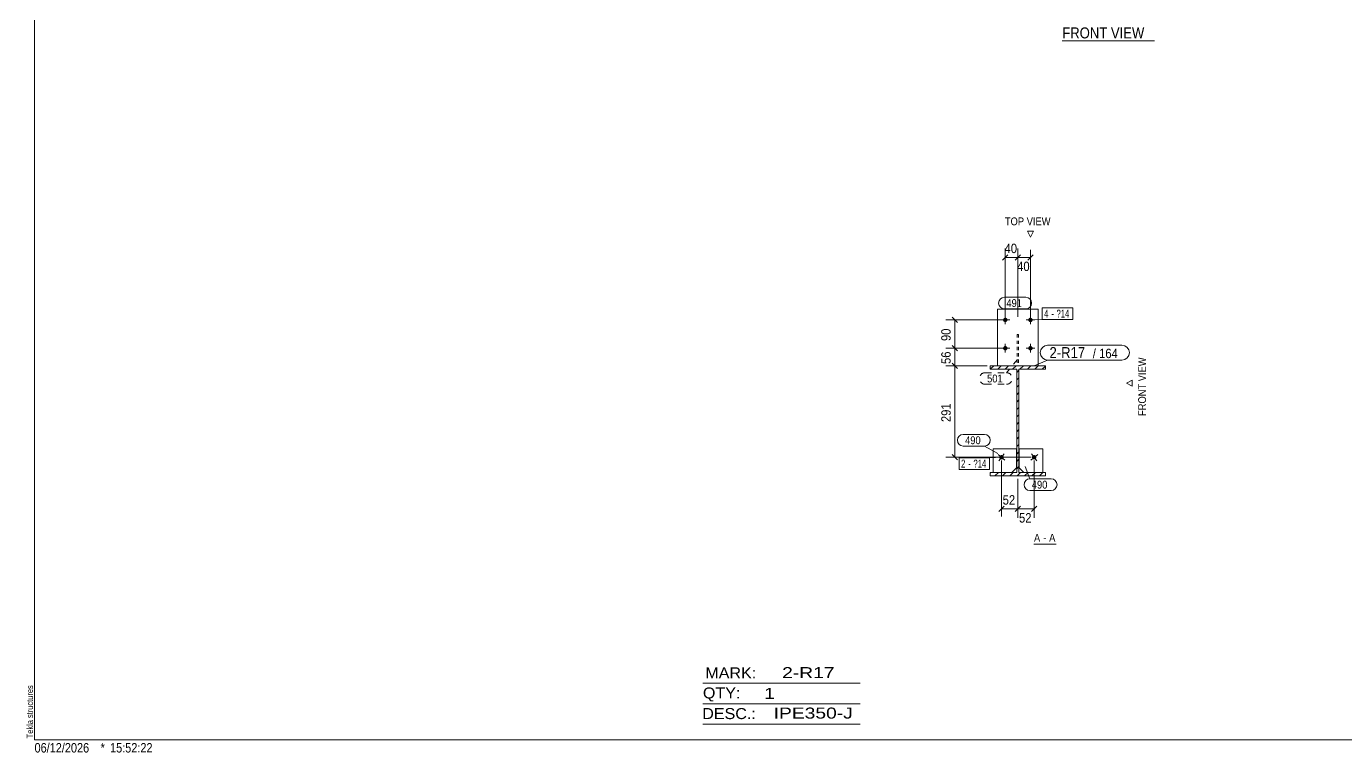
# Model space of a CAD drawing. Header units: millimetres. Extents: x 2 to 825, y 1 to 579.
# Drawn here: x 2.4 to 421.9, y 1 to 232 of the extents above; entities that cross this region are included whole.
import ezdxf

# ---------------------------------------------------------------- set-up
doc = ezdxf.new("R2010")
doc.units = ezdxf.units.MM
for name, pattern in [('XKITLINE00', [0]), ('XKITLINE01', [4, 1, -1, 1, -1]), ('XKITLINE02', [4, 2, -2])]:
    doc.linetypes.add(name, pattern=pattern)
for name, color, linetype, lineweight in [('Bolt', 3, 'Continuous', 0), ('BoltMark', 7, 'Continuous', 0), ('Dimensions', 7, 'Continuous', 0), ('DrawingSheet', 5, 'Continuous', 0), ('OtherObjectType', 7, 'Continuous', 0), ('Part', 2, 'Continuous', 0), ('PartMark', 7, 'Continuous', 0)]:
    doc.layers.add(name, color=color, linetype=linetype, lineweight=lineweight)
doc.styles.add('ARIAL', font='ARIAL.TTF')
doc.styles.add('ARIAL_NARROW', font='ARIALN.TTF')

# ---------------------------------------------------------------- blocks, each defined once
blk = doc.blocks.new('*A1')
at = {"layer": 'Part', "color": 7, "linetype": 'XKITLINE00', "lineweight": 0}
for p, q in [((308.89, 122.9), (309.99, 124)), ((308.89, 122.9), (308.89, 122.9)), ((311.25, 122.9), (312.35, 124)), ((313.61, 122.9), (314.71, 124)), ((315.96, 122.9), (317.06, 124)), ((317.29, 121.87), (317.99, 122.57)), ((318.32, 122.9), (319.42, 124)), ((320.68, 122.9), (321.78, 124)), ((323.04, 122.9), (324.14, 124)), ((325.39, 122.9), (326.39, 123.9)), ((317.29, 119.52), (317.99, 120.22)), ((317.29, 117.16), (317.99, 117.86)), ((317.29, 114.8), (317.99, 115.5)), ((317.29, 112.44), (317.99, 113.14)), ((317.29, 110.09), (317.99, 110.79)), ((317.29, 107.73), (317.99, 108.43)), ((317.29, 105.37), (317.99, 106.07)), ((317.29, 103.01), (317.99, 103.71)), ((317.29, 100.66), (317.99, 101.36)), ((317.29, 98.3), (317.99, 99)), ((317.29, 95.94), (317.99, 96.64)), ((317.29, 93.59), (317.99, 94.29)), ((308.89, 89.9), (309.09, 90.1)), ((310.35, 89), (311.45, 90.1)), ((312.71, 89), (313.81, 90.1)), ((315.07, 89), (316.17, 90.1)), ((317.29, 91.23), (317.99, 91.93)), ((317.42, 89), (318.52, 90.1)), ((319.78, 89), (320.88, 90.1)), ((322.14, 89), (323.24, 90.1)), ((324.5, 89), (325.6, 90.1))]:
    blk.add_line(p, q, dxfattribs=at)
blk = doc.blocks.new('*A146')
at = {"layer": 'Bolt'}
blk.add_hatch(color=3, dxfattribs=at).paths.add_polyline_path([(322.44, 95.48), (322.47, 95.49), (322.5, 95.51), (322.53, 95.53), (322.56, 95.54), (322.59, 95.56), (322.62, 95.57), (322.66, 95.58), (322.69, 95.59), (322.72, 95.59), (322.76, 95.6), (322.79, 95.6), (322.83, 95.6), (322.86, 95.6), (322.9, 95.6), (322.93, 95.6), (322.96, 95.59), (323, 95.58), (323.03, 95.58), (323.06, 95.57), (323.1, 95.55), (323.13, 95.54), (323.16, 95.53), (323.19, 95.51), (323.22, 95.49), (323.25, 95.47), (323.27, 95.45), (323.3, 95.43), (323.33, 95.41), (323.35, 95.38), (323.37, 95.36), (323.4, 95.33), (323.42, 95.3), (323.43, 95.28), (323.45, 95.25), (323.47, 95.22), (323.48, 95.18), (323.5, 95.15), (323.51, 95.12), (323.52, 95.09), (323.53, 95.05), (323.53, 95.02), (323.54, 94.99), (323.54, 94.95), (323.54, 94.92), (323.54, 94.88), (323.54, 94.85), (323.54, 94.82), (323.53, 94.78), (323.53, 94.75), (323.52, 94.71), (323.51, 94.68), (323.5, 94.65), (323.48, 94.62), (323.47, 94.59), (323.45, 94.56), (323.43, 94.53), (323.41, 94.5), (323.39, 94.47), (323.37, 94.44), (323.35, 94.42), (323.32, 94.39), (323.3, 94.37), (323.27, 94.35), (323.24, 94.33), (323.22, 94.31), (323.19, 94.29), (323.16, 94.28), (323.12, 94.26), (323.09, 94.25), (323.06, 94.24), (323.03, 94.23), (322.99, 94.22), (322.96, 94.21), (322.93, 94.21), (322.89, 94.2), (322.86, 94.2), (322.82, 94.2), (322.79, 94.2), (322.76, 94.21), (322.72, 94.21), (322.69, 94.22), (322.65, 94.23), (322.62, 94.24), (322.59, 94.25), (322.56, 94.26), (322.53, 94.28), (322.5, 94.29), (322.47, 94.31), (322.44, 94.33), (322.41, 94.35), (322.38, 94.37), (322.36, 94.4), (322.33, 94.42), (322.31, 94.45), (322.29, 94.47), (322.27, 94.5), (322.25, 94.53), (322.23, 94.56), (322.22, 94.59), (322.2, 94.62), (322.19, 94.65), (322.18, 94.68), (322.17, 94.72), (322.16, 94.75), (322.15, 94.78), (322.15, 94.82), (322.14, 94.85), (322.14, 94.89), (322.14, 94.92), (322.14, 94.96), (322.15, 94.99), (322.15, 95.02), (322.16, 95.06), (322.17, 95.09), (322.18, 95.12), (322.19, 95.16), (322.2, 95.19), (322.22, 95.22), (322.23, 95.25), (322.25, 95.28), (322.27, 95.31), (322.29, 95.33), (322.31, 95.36), (322.34, 95.39), (322.36, 95.41), (322.39, 95.43), (322.41, 95.45)], flags=17)
at = {"layer": 'Bolt', "color": 3, "linetype": 'XKITLINE00', "lineweight": 0}
for p, q in [((321.74, 94.04), (323.95, 95.76)), ((321.98, 96.01), (323.7, 93.8))]:
    blk.add_line(p, q, dxfattribs=at)
blk = doc.blocks.new('*A147')
at = {"layer": 'Bolt'}
blk.add_hatch(color=3, dxfattribs=at).paths.add_polyline_path([(311.99, 94.37), (311.96, 94.39), (311.94, 94.42), (311.91, 94.44), (311.89, 94.47), (311.87, 94.5), (311.85, 94.53), (311.83, 94.56), (311.82, 94.59), (311.8, 94.62), (311.79, 94.65), (311.78, 94.68), (311.77, 94.71), (311.76, 94.75), (311.75, 94.78), (311.75, 94.82), (311.74, 94.85), (311.74, 94.88), (311.74, 94.92), (311.74, 94.95), (311.75, 94.99), (311.75, 95.02), (311.76, 95.05), (311.77, 95.09), (311.78, 95.12), (311.79, 95.15), (311.8, 95.18), (311.82, 95.22), (311.83, 95.25), (311.85, 95.28), (311.87, 95.3), (311.89, 95.33), (311.91, 95.36), (311.93, 95.38), (311.96, 95.41), (311.98, 95.43), (312.01, 95.45), (312.04, 95.47), (312.07, 95.49), (312.1, 95.51), (312.13, 95.53), (312.16, 95.54), (312.19, 95.55), (312.22, 95.57), (312.25, 95.58), (312.29, 95.58), (312.32, 95.59), (312.36, 95.6), (312.39, 95.6), (312.42, 95.6), (312.46, 95.6), (312.49, 95.6), (312.53, 95.6), (312.56, 95.59), (312.59, 95.59), (312.63, 95.58), (312.66, 95.57), (312.69, 95.56), (312.72, 95.54), (312.76, 95.53), (312.79, 95.51), (312.82, 95.49), (312.84, 95.48), (312.87, 95.45), (312.9, 95.43), (312.92, 95.41), (312.95, 95.39), (312.97, 95.36), (312.99, 95.33), (313.01, 95.31), (313.03, 95.28), (313.05, 95.25), (313.07, 95.22), (313.08, 95.19), (313.1, 95.16), (313.11, 95.12), (313.12, 95.09), (313.13, 95.06), (313.13, 95.02), (313.14, 94.99), (313.14, 94.96), (313.14, 94.92), (313.14, 94.89), (313.14, 94.85), (313.14, 94.82), (313.13, 94.78), (313.13, 94.75), (313.12, 94.72), (313.11, 94.68), (313.1, 94.65), (313.08, 94.62), (313.07, 94.59), (313.05, 94.56), (313.03, 94.53), (313.02, 94.5), (313, 94.47), (312.97, 94.45), (312.95, 94.42), (312.93, 94.4), (312.9, 94.37), (312.87, 94.35), (312.85, 94.33), (312.82, 94.31), (312.79, 94.29), (312.76, 94.28), (312.73, 94.26), (312.7, 94.25), (312.66, 94.24), (312.63, 94.23), (312.6, 94.22), (312.56, 94.21), (312.53, 94.21), (312.5, 94.2), (312.46, 94.2), (312.43, 94.2), (312.39, 94.2), (312.36, 94.21), (312.32, 94.21), (312.29, 94.22), (312.26, 94.23), (312.22, 94.24), (312.19, 94.25), (312.16, 94.26), (312.13, 94.28), (312.1, 94.29), (312.07, 94.31), (312.04, 94.33), (312.01, 94.35)], flags=17)
at = {"layer": 'Bolt', "color": 3, "linetype": 'XKITLINE00', "lineweight": 0}
for p, q in [((313.55, 94.04), (311.34, 95.76)), ((311.58, 93.8), (313.3, 96.01))]:
    blk.add_line(p, q, dxfattribs=at)
blk = doc.blocks.new('*A148')
at = {"layer": 'Bolt'}
for points in [[(314.34, 138.57), (314.34, 138.53), (314.33, 138.5), (314.33, 138.47), (314.32, 138.43), (314.31, 138.4), (314.3, 138.37), (314.29, 138.33), (314.28, 138.3), (314.26, 138.27), (314.24, 138.24), (314.22, 138.21), (314.2, 138.19), (314.18, 138.16), (314.16, 138.13), (314.14, 138.11), (314.11, 138.08), (314.09, 138.06), (314.06, 138.04), (314.03, 138.02), (314, 138), (313.97, 137.98), (313.94, 137.97), (313.91, 137.96), (313.88, 137.94), (313.85, 137.93), (313.81, 137.92), (313.78, 137.92), (313.75, 137.91), (313.71, 137.91), (313.68, 137.9), (313.64, 137.9), (313.61, 137.9), (313.57, 137.91), (313.54, 137.91), (313.51, 137.92), (313.47, 137.92), (313.44, 137.93), (313.41, 137.94), (313.37, 137.96), (313.34, 137.97), (313.31, 137.98), (313.28, 138), (313.25, 138.02), (313.23, 138.04), (313.2, 138.06), (313.17, 138.08), (313.15, 138.11), (313.12, 138.13), (313.1, 138.16), (313.08, 138.19), (313.06, 138.21), (313.04, 138.24), (313.03, 138.27), (313.01, 138.3), (313, 138.33), (312.98, 138.37), (312.97, 138.4), (312.96, 138.43), (312.96, 138.47), (312.95, 138.5), (312.95, 138.53), (312.94, 138.57), (312.94, 138.6), (312.94, 138.64), (312.95, 138.67), (312.95, 138.7), (312.96, 138.74), (312.96, 138.77), (312.97, 138.81), (312.98, 138.84), (313, 138.87), (313.01, 138.9), (313.03, 138.93), (313.04, 138.96), (313.06, 138.99), (313.08, 139.02), (313.1, 139.05), (313.12, 139.07), (313.15, 139.1), (313.17, 139.12), (313.2, 139.14), (313.23, 139.16), (313.25, 139.18), (313.28, 139.2), (313.31, 139.22), (313.34, 139.24), (313.37, 139.25), (313.41, 139.26), (313.44, 139.27), (313.47, 139.28), (313.51, 139.29), (313.54, 139.29), (313.57, 139.3), (313.61, 139.3), (313.64, 139.3), (313.68, 139.3), (313.71, 139.3), (313.75, 139.29), (313.78, 139.29), (313.81, 139.28), (313.85, 139.27), (313.88, 139.26), (313.91, 139.25), (313.94, 139.24), (313.97, 139.22), (314, 139.2), (314.03, 139.18), (314.06, 139.16), (314.09, 139.14), (314.11, 139.12), (314.14, 139.1), (314.16, 139.07), (314.18, 139.05), (314.2, 139.02), (314.22, 138.99), (314.24, 138.96), (314.26, 138.93), (314.28, 138.9), (314.29, 138.87), (314.3, 138.84), (314.31, 138.81), (314.32, 138.77), (314.33, 138.74), (314.33, 138.7), (314.34, 138.67), (314.34, 138.64), (314.34, 138.6)], [(322.34, 138.57), (322.34, 138.53), (322.33, 138.5), (322.33, 138.47), (322.32, 138.43), (322.31, 138.4), (322.3, 138.37), (322.29, 138.33), (322.28, 138.3), (322.26, 138.27), (322.24, 138.24), (322.22, 138.21), (322.2, 138.19), (322.18, 138.16), (322.16, 138.13), (322.14, 138.11), (322.11, 138.08), (322.09, 138.06), (322.06, 138.04), (322.03, 138.02), (322, 138), (321.97, 137.98), (321.94, 137.97), (321.91, 137.96), (321.88, 137.94), (321.85, 137.93), (321.81, 137.92), (321.78, 137.92), (321.75, 137.91), (321.71, 137.91), (321.68, 137.9), (321.64, 137.9), (321.61, 137.9), (321.57, 137.91), (321.54, 137.91), (321.51, 137.92), (321.47, 137.92), (321.44, 137.93), (321.41, 137.94), (321.37, 137.96), (321.34, 137.97), (321.31, 137.98), (321.28, 138), (321.25, 138.02), (321.23, 138.04), (321.2, 138.06), (321.17, 138.08), (321.15, 138.11), (321.12, 138.13), (321.1, 138.16), (321.08, 138.19), (321.06, 138.21), (321.04, 138.24), (321.03, 138.27), (321.01, 138.3), (321, 138.33), (320.98, 138.37), (320.97, 138.4), (320.96, 138.43), (320.96, 138.47), (320.95, 138.5), (320.95, 138.53), (320.94, 138.57), (320.94, 138.6), (320.94, 138.64), (320.95, 138.67), (320.95, 138.7), (320.96, 138.74), (320.96, 138.77), (320.97, 138.81), (320.98, 138.84), (321, 138.87), (321.01, 138.9), (321.03, 138.93), (321.04, 138.96), (321.06, 138.99), (321.08, 139.02), (321.1, 139.05), (321.12, 139.07), (321.15, 139.1), (321.17, 139.12), (321.2, 139.14), (321.23, 139.16), (321.25, 139.18), (321.28, 139.2), (321.31, 139.22), (321.34, 139.24), (321.37, 139.25), (321.41, 139.26), (321.44, 139.27), (321.47, 139.28), (321.51, 139.29), (321.54, 139.29), (321.57, 139.3), (321.61, 139.3), (321.64, 139.3), (321.68, 139.3), (321.71, 139.3), (321.75, 139.29), (321.78, 139.29), (321.81, 139.28), (321.85, 139.27), (321.88, 139.26), (321.91, 139.25), (321.94, 139.24), (321.97, 139.22), (322, 139.2), (322.03, 139.18), (322.06, 139.16), (322.09, 139.14), (322.11, 139.12), (322.14, 139.1), (322.16, 139.07), (322.18, 139.05), (322.2, 139.02), (322.22, 138.99), (322.24, 138.96), (322.26, 138.93), (322.28, 138.9), (322.29, 138.87), (322.3, 138.84), (322.31, 138.81), (322.32, 138.77), (322.33, 138.74), (322.33, 138.7), (322.34, 138.67), (322.34, 138.64), (322.34, 138.6)], [(314.34, 129.57), (314.34, 129.53), (314.33, 129.5), (314.33, 129.47), (314.32, 129.43), (314.31, 129.4), (314.3, 129.37), (314.29, 129.33), (314.28, 129.3), (314.26, 129.27), (314.24, 129.24), (314.22, 129.21), (314.2, 129.19), (314.18, 129.16), (314.16, 129.13), (314.14, 129.11), (314.11, 129.08), (314.09, 129.06), (314.06, 129.04), (314.03, 129.02), (314, 129), (313.97, 128.98), (313.94, 128.97), (313.91, 128.96), (313.88, 128.94), (313.85, 128.93), (313.81, 128.92), (313.78, 128.92), (313.75, 128.91), (313.71, 128.91), (313.68, 128.9), (313.64, 128.9), (313.61, 128.9), (313.57, 128.91), (313.54, 128.91), (313.51, 128.92), (313.47, 128.92), (313.44, 128.93), (313.41, 128.94), (313.37, 128.96), (313.34, 128.97), (313.31, 128.98), (313.28, 129), (313.25, 129.02), (313.23, 129.04), (313.2, 129.06), (313.17, 129.08), (313.15, 129.11), (313.12, 129.13), (313.1, 129.16), (313.08, 129.19), (313.06, 129.21), (313.04, 129.24), (313.03, 129.27), (313.01, 129.3), (313, 129.33), (312.98, 129.37), (312.97, 129.4), (312.96, 129.43), (312.96, 129.47), (312.95, 129.5), (312.95, 129.53), (312.94, 129.57), (312.94, 129.6), (312.94, 129.64), (312.95, 129.67), (312.95, 129.7), (312.96, 129.74), (312.96, 129.77), (312.97, 129.81), (312.98, 129.84), (313, 129.87), (313.01, 129.9), (313.03, 129.93), (313.04, 129.96), (313.06, 129.99), (313.08, 130.02), (313.1, 130.05), (313.12, 130.07), (313.15, 130.1), (313.17, 130.12), (313.2, 130.14), (313.23, 130.16), (313.25, 130.18), (313.28, 130.2), (313.31, 130.22), (313.34, 130.24), (313.37, 130.25), (313.41, 130.26), (313.44, 130.27), (313.47, 130.28), (313.51, 130.29), (313.54, 130.29), (313.57, 130.3), (313.61, 130.3), (313.64, 130.3), (313.68, 130.3), (313.71, 130.3), (313.75, 130.29), (313.78, 130.29), (313.81, 130.28), (313.85, 130.27), (313.88, 130.26), (313.91, 130.25), (313.94, 130.24), (313.97, 130.22), (314, 130.2), (314.03, 130.18), (314.06, 130.16), (314.09, 130.14), (314.11, 130.12), (314.14, 130.1), (314.16, 130.07), (314.18, 130.05), (314.2, 130.02), (314.22, 129.99), (314.24, 129.96), (314.26, 129.93), (314.28, 129.9), (314.29, 129.87), (314.3, 129.84), (314.31, 129.81), (314.32, 129.77), (314.33, 129.74), (314.33, 129.7), (314.34, 129.67), (314.34, 129.64), (314.34, 129.6)], [(322.34, 129.57), (322.34, 129.53), (322.33, 129.5), (322.33, 129.47), (322.32, 129.43), (322.31, 129.4), (322.3, 129.37), (322.29, 129.33), (322.28, 129.3), (322.26, 129.27), (322.24, 129.24), (322.22, 129.21), (322.2, 129.19), (322.18, 129.16), (322.16, 129.13), (322.14, 129.11), (322.11, 129.08), (322.09, 129.06), (322.06, 129.04), (322.03, 129.02), (322, 129), (321.97, 128.98), (321.94, 128.97), (321.91, 128.96), (321.88, 128.94), (321.85, 128.93), (321.81, 128.92), (321.78, 128.92), (321.75, 128.91), (321.71, 128.91), (321.68, 128.9), (321.64, 128.9), (321.61, 128.9), (321.57, 128.91), (321.54, 128.91), (321.51, 128.92), (321.47, 128.92), (321.44, 128.93), (321.41, 128.94), (321.37, 128.96), (321.34, 128.97), (321.31, 128.98), (321.28, 129), (321.25, 129.02), (321.23, 129.04), (321.2, 129.06), (321.17, 129.08), (321.15, 129.11), (321.12, 129.13), (321.1, 129.16), (321.08, 129.19), (321.06, 129.21), (321.04, 129.24), (321.03, 129.27), (321.01, 129.3), (321, 129.33), (320.98, 129.37), (320.97, 129.4), (320.96, 129.43), (320.96, 129.47), (320.95, 129.5), (320.95, 129.53), (320.94, 129.57), (320.94, 129.6), (320.94, 129.64), (320.95, 129.67), (320.95, 129.7), (320.96, 129.74), (320.96, 129.77), (320.97, 129.81), (320.98, 129.84), (321, 129.87), (321.01, 129.9), (321.03, 129.93), (321.04, 129.96), (321.06, 129.99), (321.08, 130.02), (321.1, 130.05), (321.12, 130.07), (321.15, 130.1), (321.17, 130.12), (321.2, 130.14), (321.23, 130.16), (321.25, 130.18), (321.28, 130.2), (321.31, 130.22), (321.34, 130.24), (321.37, 130.25), (321.41, 130.26), (321.44, 130.27), (321.47, 130.28), (321.51, 130.29), (321.54, 130.29), (321.57, 130.3), (321.61, 130.3), (321.64, 130.3), (321.68, 130.3), (321.71, 130.3), (321.75, 130.29), (321.78, 130.29), (321.81, 130.28), (321.85, 130.27), (321.88, 130.26), (321.91, 130.25), (321.94, 130.24), (321.97, 130.22), (322, 130.2), (322.03, 130.18), (322.06, 130.16), (322.09, 130.14), (322.11, 130.12), (322.14, 130.1), (322.16, 130.07), (322.18, 130.05), (322.2, 130.02), (322.22, 129.99), (322.24, 129.96), (322.26, 129.93), (322.28, 129.9), (322.29, 129.87), (322.3, 129.84), (322.31, 129.81), (322.32, 129.77), (322.33, 129.74), (322.33, 129.7), (322.34, 129.67), (322.34, 129.64), (322.34, 129.6)]]:
    blk.add_hatch(color=3, dxfattribs=at).paths.add_polyline_path(points, flags=17)
at = {"layer": 'Bolt', "color": 3, "linetype": 'XKITLINE00', "lineweight": 0}
for p, q in [((315.04, 138.6), (312.24, 138.6)), ((313.64, 140), (313.64, 137.2)), ((323.04, 138.6), (320.24, 138.6)), ((321.64, 140), (321.64, 137.2)), ((313.64, 131), (313.64, 128.2)), ((321.64, 131), (321.64, 128.2)), ((315.04, 129.6), (312.24, 129.6)), ((323.04, 129.6), (320.24, 129.6))]:
    blk.add_line(p, q, dxfattribs=at)
blk = doc.blocks.new('*A149')
at = {"layer": 'Part', "color": 2, "linetype": 'XKITLINE00', "lineweight": 0}
for p, q in [((308.89, 122.9), (308.89, 124)), ((308.89, 124), (326.39, 124)), ((317.29, 122.9), (308.89, 122.9)), ((317.29, 90.1), (317.29, 122.9)), ((326.39, 122.9), (317.99, 122.9)), ((317.99, 122.9), (317.99, 90.1)), ((326.39, 124), (326.39, 122.9)), ((308.89, 89), (308.89, 90.1)), ((308.89, 90.1), (317.29, 90.1)), ((326.39, 89), (308.89, 89)), ((317.99, 90.1), (326.39, 90.1)), ((326.39, 90.1), (326.39, 89))]:
    blk.add_line(p, q, dxfattribs=at)
blk = doc.blocks.new('*A150')
at = {"layer": 'Part', "color": 2, "linetype": 'XKITLINE00', "lineweight": 0}
for p, q in [((318.04, 91.6), (318.04, 97.6)), ((318.04, 97.6), (325.54, 97.6)), ((325.54, 97.6), (325.54, 90.1)), ((319.54, 90.1), (318.04, 91.6))]:
    blk.add_line(p, q, dxfattribs=at)
at = {"layer": 'Part', "color": 7, "linetype": 'XKITLINE01', "lineweight": 0}
blk.add_line((325.54, 90.1), (319.54, 90.1), dxfattribs=at)
blk = doc.blocks.new('*A151')
at = {"layer": 'Part', "color": 2, "linetype": 'XKITLINE00', "lineweight": 0}
for p, q in [((317.24, 97.6), (309.74, 97.6)), ((309.74, 97.6), (309.74, 90.1)), ((317.24, 91.6), (317.24, 97.6)), ((315.74, 90.1), (317.24, 91.6))]:
    blk.add_line(p, q, dxfattribs=at)
at = {"layer": 'Part', "color": 7, "linetype": 'XKITLINE01', "lineweight": 0}
blk.add_line((309.74, 90.1), (315.74, 90.1), dxfattribs=at)
blk = doc.blocks.new('*A152')
at = {"layer": 'Part', "color": 7, "linetype": 'XKITLINE01', "lineweight": 0}
for p, q in [((317.89, 134), (317.39, 134)), ((317.39, 134), (317.39, 124)), ((317.89, 134), (317.89, 124)), ((317.89, 124), (317.39, 124))]:
    blk.add_line(p, q, dxfattribs=at)
blk = doc.blocks.new('*A153')
at = {"layer": 'Part', "color": 2, "linetype": 'XKITLINE00', "lineweight": 0}
for p, q in [((324.14, 142), (311.14, 142)), ((311.14, 142), (311.14, 124)), ((324.14, 124), (324.14, 142))]:
    blk.add_line(p, q, dxfattribs=at)
at = {"layer": 'Part', "color": 7, "linetype": 'XKITLINE01', "lineweight": 0}
blk.add_line((311.14, 124), (324.14, 124), dxfattribs=at)
blk = doc.blocks.new('*A163')
at = {"layer": 'DrawingSheet', "color": 5, "linetype": 'XKITLINE00', "lineweight": 0}
for p, q in [((5, 579), (5, 5)), ((5, 5), (825, 5))]:
    blk.add_line(p, q, dxfattribs=at)
at = {"layer": 'DrawingSheet', "color": 5, "style": 'ARIAL', "width": 0.85}
blk.add_text('Tekla structures', height=2, rotation=90, dxfattribs=at).set_placement((4.5, 5.5))
blk = doc.blocks.new('*A167')
at = {"layer": 'OtherObjectType', "color": 6, "linetype": 'XKITLINE00', "lineweight": 0}
for p, q in [((217.5, 23), (267.5, 23)), ((217.5, 16.5), (267.5, 16.5)), ((217.5, 10), (267.5, 10))]:
    blk.add_line(p, q, dxfattribs=at)
at = {"layer": 'OtherObjectType', "color": 6, "style": 'ARIAL_NARROW'}
for s, width, p in [('MARK:', 1.275, (218.27, 24.58)), ('2-R17', 1.525501, (242.69, 24.65)), ('QTY:', 1.275, (217.5, 18.19)), ('1', 1.525501, (236.99, 18.05)), ('DESC.:', 1.275, (217.29, 11.63)), ('IPE350-J', 1.525501, (240, 11.79))]:
    blk.add_text(s, height=3.5, dxfattribs=dict(at, width=width)).set_placement(p)
blk = doc.blocks.new('*A170')
at = {"layer": 'OtherObjectType', "color": 7, "style": 'ARIAL_NARROW', "width": 1.008832}
for s, p in [('06/12/2026', (4.99, 1)), ('*', (26, 1)), ('15:52:22', (29, 1))]:
    blk.add_text(s, height=3, dxfattribs=at).set_placement(p)
blk = doc.blocks.new('*A174')
at = {"layer": 'OtherObjectType', "color": 7, "linetype": 'XKITLINE00', "lineweight": 0}
blk.add_line((331.76, 227.4), (361.06, 227.4), dxfattribs=at)
at = {"layer": 'OtherObjectType', "color": 7, "style": 'ARIAL', "width": 0.85}
blk.add_text('FRONT VIEW', height=3.5, dxfattribs=at).set_placement((331.76, 228.15))
blk = doc.blocks.new('*A263')
at = {"layer": 'Dimensions', "color": 7, "linetype": 'XKITLINE00', "lineweight": 0}
for p, q in [((307.89, 124), (294.79, 124)), ((296.79, 124.85), (298.49, 123.15)), ((297.64, 94.9), (297.64, 124)), ((321.84, 94.9), (294.79, 94.9)), ((296.79, 95.75), (298.49, 94.05))]:
    blk.add_line(p, q, dxfattribs=at)
at = {"layer": 'Dimensions', "color": 3}
for p in [(297.64, 124), (297.64, 94.9)]:
    blk.add_point(p, dxfattribs=at)
at = {"layer": 'Dimensions', "color": 3, "style": 'ARIAL', "width": 0.85}
blk.add_text('291', height=3, rotation=90.0002, dxfattribs=at).set_placement((296.29, 106.11))
blk = doc.blocks.new('*A264')
at = {"layer": 'Dimensions', "color": 7, "linetype": 'XKITLINE00', "lineweight": 0}
for p, q in [((296.79, 130.45), (298.49, 128.75)), ((312.64, 129.6), (294.79, 129.6)), ((297.64, 124), (297.64, 129.6)), ((307.89, 124), (294.79, 124)), ((296.79, 124.85), (298.49, 123.15))]:
    blk.add_line(p, q, dxfattribs=at)
at = {"layer": 'Dimensions', "color": 3}
for p in [(297.64, 129.6), (297.64, 124)]:
    blk.add_point(p, dxfattribs=at)
at = {"layer": 'Dimensions', "color": 3, "style": 'ARIAL', "width": 0.85}
blk.add_text('56', height=3, rotation=90.0002, dxfattribs=at).set_placement((296.29, 124.58))
blk = doc.blocks.new('*A265')
at = {"layer": 'Dimensions', "color": 7, "linetype": 'XKITLINE00', "lineweight": 0}
for p, q in [((312.64, 138.6), (294.79, 138.6)), ((296.79, 139.45), (298.49, 137.75)), ((297.64, 129.6), (297.64, 138.6)), ((296.79, 130.45), (298.49, 128.75)), ((312.64, 129.6), (294.79, 129.6))]:
    blk.add_line(p, q, dxfattribs=at)
at = {"layer": 'Dimensions', "color": 3}
for p in [(297.64, 138.6), (297.64, 129.6)]:
    blk.add_point(p, dxfattribs=at)
at = {"layer": 'Dimensions', "color": 3, "style": 'ARIAL', "width": 0.85}
blk.add_text('90', height=3, rotation=90.0002, dxfattribs=at).set_placement((296.29, 131.88))
blk = doc.blocks.new('*A266')
at = {"layer": 'Dimensions', "color": 7, "linetype": 'XKITLINE00', "lineweight": 0}
for p, q in [((312.44, 93.9), (312.44, 76.1)), ((317.64, 88), (317.64, 76.1)), ((313.29, 79.35), (311.59, 77.65)), ((312.44, 78.5), (317.64, 78.5)), ((318.49, 79.35), (316.79, 77.65))]:
    blk.add_line(p, q, dxfattribs=at)
at = {"layer": 'Dimensions', "color": 3}
for p in [(312.44, 78.5), (317.64, 78.5)]:
    blk.add_point(p, dxfattribs=at)
at = {"layer": 'Dimensions', "color": 3, "style": 'ARIAL', "width": 0.85}
blk.add_text('52', height=3, dxfattribs=at).set_placement((312.82, 79.85))
blk = doc.blocks.new('*A267')
at = {"layer": 'Dimensions', "color": 7, "linetype": 'XKITLINE00', "lineweight": 0}
for p, q in [((322.84, 93.9), (322.84, 75.65)), ((317.64, 88), (317.64, 75.65)), ((318.49, 79.35), (316.79, 77.65)), ((317.64, 78.5), (322.84, 78.5)), ((323.69, 79.35), (321.99, 77.65))]:
    blk.add_line(p, q, dxfattribs=at)
at = {"layer": 'Dimensions', "color": 3}
for p in [(317.64, 78.5), (322.84, 78.5)]:
    blk.add_point(p, dxfattribs=at)
at = {"layer": 'Dimensions', "color": 3, "style": 'ARIAL', "width": 0.85}
blk.add_text('52', height=3, dxfattribs=at).set_placement((318.02, 74.15))
blk = doc.blocks.new('*A268')
at = {"layer": 'Dimensions', "color": 7, "linetype": 'XKITLINE00', "lineweight": 0}
for p, q in [((313.64, 139.6), (313.64, 161.35)), ((317.64, 139.6), (317.64, 161.35)), ((314.49, 159.35), (312.79, 157.65)), ((313.64, 158.5), (317.64, 158.5)), ((318.49, 159.35), (316.79, 157.65))]:
    blk.add_line(p, q, dxfattribs=at)
at = {"layer": 'Dimensions', "color": 3}
for p in [(313.64, 158.5), (317.64, 158.5)]:
    blk.add_point(p, dxfattribs=at)
at = {"layer": 'Dimensions', "color": 3, "style": 'ARIAL', "width": 0.85}
blk.add_text('40', height=3, dxfattribs=at).set_placement((313.42, 159.85))
blk = doc.blocks.new('*A269')
at = {"layer": 'Dimensions', "color": 7, "linetype": 'XKITLINE00', "lineweight": 0}
for p, q in [((317.64, 139.6), (317.64, 160.9)), ((321.64, 139.6), (321.64, 160.9)), ((318.49, 159.35), (316.79, 157.65)), ((317.64, 158.5), (321.64, 158.5)), ((322.49, 159.35), (320.79, 157.65))]:
    blk.add_line(p, q, dxfattribs=at)
at = {"layer": 'Dimensions', "color": 3}
for p in [(317.64, 158.5), (321.64, 158.5)]:
    blk.add_point(p, dxfattribs=at)
at = {"layer": 'Dimensions', "color": 3, "style": 'ARIAL', "width": 0.85}
blk.add_text('40', height=3, dxfattribs=at).set_placement((317.42, 154.15))
blk = doc.blocks.new('*A270')
at = {"layer": 'BoltMark', "color": 7, "linetype": 'XKITLINE00', "lineweight": 0}
for p, q in [((321.64, 138.6), (325.41, 138.75)), ((325.41, 142.45), (335.1, 142.45)), ((325.41, 138.75), (325.41, 142.45)), ((325.41, 138.75), (335.1, 138.75)), ((335.1, 138.75), (335.1, 142.45))]:
    blk.add_line(p, q, dxfattribs=at)
at = {"layer": 'BoltMark', "color": 3, "style": 'ARIAL_NARROW', "width": 0.85}
for s, p in [('4', (326.01, 139.35)), ('-', (328.28, 139.35)), ('?14', (329.94, 139.35))]:
    blk.add_text(s, height=2.5, dxfattribs=at).set_placement(p)
blk = doc.blocks.new('*A271')
at = {"layer": 'BoltMark', "color": 7, "linetype": 'XKITLINE00', "lineweight": 0}
for p, q in [((298.99, 94.75), (308.67, 94.75)), ((298.99, 91.05), (298.99, 94.75)), ((312.44, 94.9), (308.67, 94.75)), ((308.67, 91.05), (308.67, 94.75)), ((298.99, 91.05), (308.67, 91.05))]:
    blk.add_line(p, q, dxfattribs=at)
at = {"layer": 'BoltMark', "color": 3, "style": 'ARIAL_NARROW', "width": 0.85}
for s, p in [('2', (299.59, 91.65)), ('-', (301.86, 91.65)), ('?14', (303.52, 91.65))]:
    blk.add_text(s, height=2.5, dxfattribs=at).set_placement(p)
blk = doc.blocks.new('*A272')
at = {"layer": 'PartMark', "color": 7, "linetype": 'XKITLINE00', "lineweight": 0}
for p, q in [((300.27, 102.17), (307.03, 102.17)), ((300.27, 98.47), (307.03, 98.47)), ((311.27, 96.07), (307.03, 98.47))]:
    blk.add_line(p, q, dxfattribs=at)
for centre, start, end in [((300.27, 100.32), 90, 270), ((307.03, 100.32), 270, 90)]:
    blk.add_arc(centre, 1.85, start, end, dxfattribs=at)
at = {"layer": 'PartMark', "color": 3, "style": 'ARIAL', "width": 0.85}
blk.add_text('490', height=2.5, dxfattribs=at).set_placement((300.87, 99.07))
blk = doc.blocks.new('*A273')
at = {"layer": 'PartMark', "color": 7, "linetype": 'XKITLINE02', "lineweight": 0}
for p, q in [((317.52, 126.03), (314.02, 121.82)), ((307.26, 121.82), (314.02, 121.82)), ((307.26, 118.12), (314.02, 118.12))]:
    blk.add_line(p, q, dxfattribs=at)
for centre, start, end in [((307.26, 119.97), 90, 270), ((314.02, 119.97), 270, 90)]:
    blk.add_arc(centre, 1.85, start, end, dxfattribs=at)
at = {"layer": 'PartMark', "color": 3, "style": 'ARIAL', "width": 0.85}
blk.add_text('501', height=2.5, dxfattribs=at).set_placement((307.86, 118.72))
blk = doc.blocks.new('*A274')
at = {"layer": 'PartMark', "color": 7, "linetype": 'XKITLINE00', "lineweight": 0}
for p, q in [((313.39, 145.8), (320.16, 145.8)), ((313.39, 142.1), (320.16, 142.1))]:
    blk.add_line(p, q, dxfattribs=at)
for centre, start, end in [((313.39, 143.95), 90, 270), ((320.16, 143.95), 270, 90)]:
    blk.add_arc(centre, 1.85, start, end, dxfattribs=at)
at = {"layer": 'PartMark', "color": 3, "style": 'ARIAL', "width": 0.85}
blk.add_text('491', height=2.5, dxfattribs=at).set_placement((313.99, 142.7))
blk = doc.blocks.new('*A275')
at = {"layer": 'PartMark', "color": 7, "linetype": 'XKITLINE00', "lineweight": 0}
for p, q in [((327.11, 130.55), (350.75, 130.55)), ((322.86, 123.95), (327.11, 125.85)), ((327.11, 125.85), (350.75, 125.85))]:
    blk.add_line(p, q, dxfattribs=at)
for centre, start, end in [((327.11, 128.2), 90, 270), ((350.75, 128.2), 270, 90)]:
    blk.add_arc(centre, 2.35, start, end, dxfattribs=at)
at = {"layer": 'PartMark', "color": 1, "style": 'ARIAL', "width": 0.85}
blk.add_text('2-R17', height=3.5, dxfattribs=at).set_placement((327.71, 126.45))
at = {"layer": 'PartMark', "color": 3, "style": 'ARIAL', "width": 0.85}
for s, p in [('/', (341.47, 126.45)), ('164', (343.48, 126.45))]:
    blk.add_text(s, height=3, dxfattribs=at).set_placement(p)
blk = doc.blocks.new('*A276')
at = {"layer": 'PartMark', "color": 7, "linetype": 'XKITLINE00', "lineweight": 0}
for p, q in [((319.92, 91.98), (321.48, 88.04)), ((321.48, 88.04), (328.24, 88.04)), ((321.48, 84.34), (328.24, 84.34))]:
    blk.add_line(p, q, dxfattribs=at)
for centre, start, end in [((321.48, 86.19), 90, 270), ((328.24, 86.19), 270, 90)]:
    blk.add_arc(centre, 1.85, start, end, dxfattribs=at)
at = {"layer": 'PartMark', "color": 3, "style": 'ARIAL', "width": 0.85}
blk.add_text('490', height=2.5, dxfattribs=at).set_placement((322.08, 84.94))
blk = doc.blocks.new('*A277')
at = {"layer": 'OtherObjectType', "color": 7, "linetype": 'XKITLINE00', "lineweight": 0}
for p, q in [((321.67, 164.95), (320.74, 166.83)), ((320.74, 166.83), (322.61, 166.83)), ((322.61, 166.83), (321.67, 164.95)), ((321.67, 164.95), (321.67, 164.95)), ((352.15, 118.5), (354.03, 119.44)), ((354.03, 117.56), (352.15, 118.5)), ((352.15, 118.5), (352.15, 118.5)), ((354.03, 119.44), (354.03, 117.56)), ((322.77, 67.3), (329.83, 67.3))]:
    blk.add_line(p, q, dxfattribs=at)
at = {"layer": 'OtherObjectType', "color": 7, "style": 'ARIAL', "width": 0.85}
for s, p in [('TOP VIEW', (313.52, 168.7)), ('A', (322.77, 68.05)), ('-', (325.74, 68.05)), ('A', (327.6, 68.05))]:
    blk.add_text(s, height=2.5, dxfattribs=at).set_placement(p)
blk.add_text('FRONT VIEW', height=2.5, rotation=90, dxfattribs=at).set_placement((358.4, 108.04))

msp = doc.modelspace()

# ---------------------------------------------------------------- block references
at = {"lineweight": 0}
for name in ['*A163', '*A174', '*A268', '*A269', '*A274', '*A265', '*A153', '*A148', '*A270', '*A264', '*A152', '*A275', '*A273', '*A263', '*A1', '*A149', '*A272', '*A151', '*A150', '*A271', '*A147', '*A266', '*A267', '*A146', '*A276', '*A167', '*A170']:
    msp.add_blockref(name, (0, 0), dxfattribs=at)
at = {"layer": 'OtherObjectType', "lineweight": 0}
msp.add_blockref('*A277', (0, 0), dxfattribs=at)

doc.saveas('drawing.dxf')
